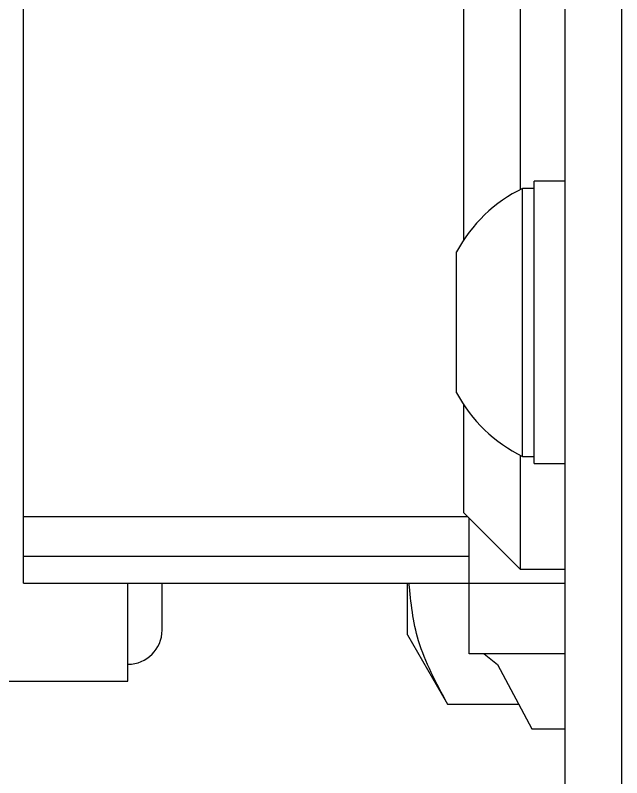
# Model space of a CAD drawing. Header units: millimetres. Extents: x 0 to 279, y 0 to 216.
# Drawn here: x 92.31 to 96.61, y 84.65 to 90.06 of the extents above; entities that cross this region are included whole.
import ezdxf

# ---------------------------------------------------------------- set-up
doc = ezdxf.new("R2010")
doc.units = ezdxf.units.MM

msp = doc.modelspace()

# ---------------------------------------------------------------- linework, layer by layer
at = {"color": 7, "linetype": 'Continuous', "lineweight": 25}
for p, q in [((96.6104, 39.1079), (96.6104, 140.1687)), ((96.2104, 42.8383), (96.2104, 98.8383)), ((95.8904, 91.5783), (95.8904, 88.8196)), ((92.3704, 86.5012), (92.3704, 91.3883)), ((95.4904, 88.462), (95.4904, 91.1783)), ((95.9904, 88.8283), (95.9079, 88.8283)), ((95.9079, 88.392), (95.9079, 88.8283)), ((96.2104, 88.8783), (95.9904, 88.8783)), ((95.9904, 87.8783), (95.9904, 88.8783)), ((95.9079, 86.9283), (95.9079, 88.392)), ((95.4404, 88.1487), (95.4404, 88.3783)), ((95.4404, 87.3783), (95.4404, 88.1487)), ((95.9904, 86.8783), (95.9904, 87.8783)), ((95.4904, 86.5283), (95.4904, 87.2946)), ((95.8904, 86.9371), (95.8904, 86.1283)), ((95.9079, 86.9283), (95.9904, 86.9283)), ((95.9904, 86.8783), (96.2104, 86.8783)), ((92.3704, 86.5012), (95.5175, 86.5012)), ((92.3704, 86.22), (92.3704, 86.5012)), ((95.4904, 86.5283), (95.8904, 86.1283)), ((95.5304, 86.0283), (95.5304, 86.4883)), ((92.3704, 86.22), (95.5304, 86.22)), ((92.3704, 86.0283), (92.3704, 86.22)), ((95.8904, 86.1283), (96.2104, 86.1283)), ((92.3704, 86.0283), (95.5304, 86.0283)), ((93.111, 85.3331), (93.111, 86.0283)), ((93.3529, 85.696), (93.3529, 86.0283)), ((95.0928, 85.6633), (95.0928, 86.0283)), ((95.5304, 86.0283), (96.2104, 86.0283)), ((95.5304, 85.5283), (95.5304, 86.0283)), ((95.0928, 85.6633), (95.3764, 85.1721)), ((96.2104, 85.5283), (95.5304, 85.5283)), ((95.6365, 85.5283), (95.7301, 85.4527)), ((95.7301, 85.4527), (95.9728, 84.9963)), ((91.7429, 85.3331), (93.111, 85.3331)), ((95.3764, 85.1721), (95.8793, 85.1721)), ((95.9728, 84.9963), (96.2104, 84.9963))]:
    msp.add_line(p, q, dxfattribs=at)
for centre, radius, start, end in [((96.372, 87.8783), 1.0573, 116.0373, 151.7773), ((96.372, 87.8783), 1.0573, 208.2227, 243.9627), ((93.111, 85.696), 0.2419, 270, 360)]:
    msp.add_arc(centre, radius, start, end, dxfattribs=at)
msp.add_open_spline([(95.3764, 85.1721), (95.2964, 85.3209), (95.1454, 85.6017), (95.1165, 85.8919), (95.1028, 86.0283)], degree=3, knots=[0, 0, 0, 0, 0.529988, 1, 1, 1, 1], dxfattribs=at)

doc.saveas('drawing.dxf')
